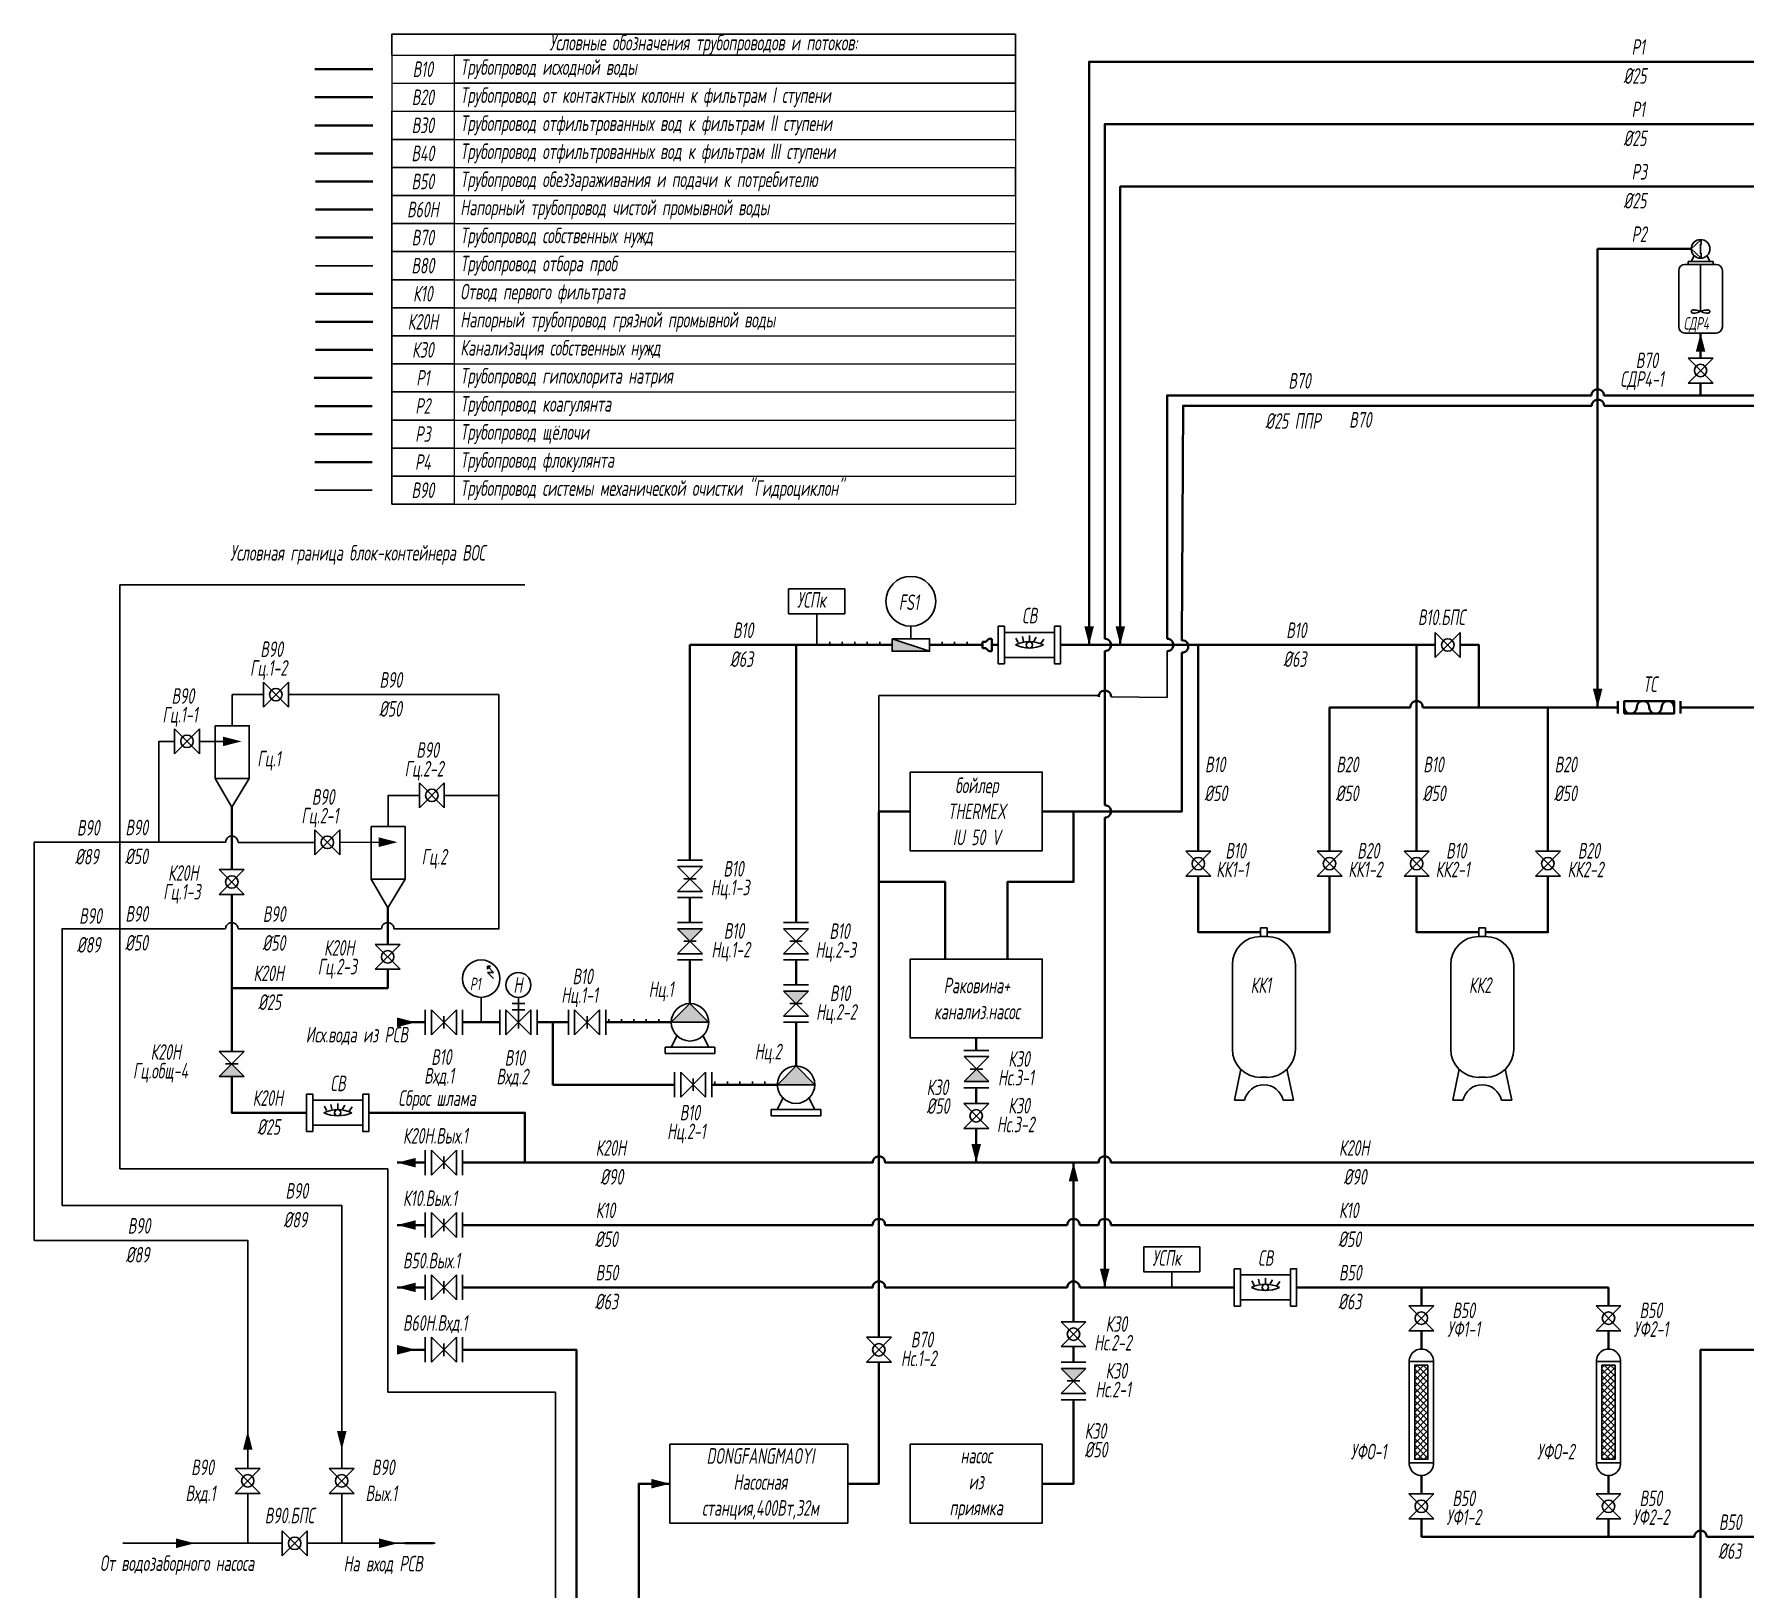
# Model space of a CAD drawing. Header units: millimetres. Extents: x 219597 to 275493, y -897 to 38388.
# Drawn here: x 219597 to 247018, y 13464 to 38388 of the extents above; entities that cross this region are included whole.
import ezdxf

# ---------------------------------------------------------------- set-up
doc = ezdxf.new("R2010")
doc.units = ezdxf.units.MM
for name, color, linetype in [('1', 7, 'Continuous'), ('2', 7, 'Continuous'), ('В80', 1, 'Continuous')]:
    doc.layers.add(name, color=color, linetype=linetype)
for name, color, linetype, lineweight in [('В10', 66, 'Continuous', 40), ('В30', 136, 'Continuous', 40), ('В40', 142, 'Continuous', 40), ('В50', 180, 'Continuous', 40), ('В60Н', 140, 'Continuous', 40), ('В70', 120, 'Continuous', 40), ('К20Н', 33, 'Continuous', 40), ('К30', 54, 'Continuous', 40)]:
    doc.layers.add(name, color=color, linetype=linetype, lineweight=lineweight)
for name, color, linetype, lineweight, true_color in [('В20', 7, 'Continuous', 40, 0x0a7800), ('К10', 7, 'Continuous', 40, 0xffbe00), ('Р1', 7, 'Continuous', 40, 0x7800a0), ('Р2', 7, 'Continuous', 40, 0x961e1e), ('Р3', 7, 'Continuous', 40, 0xd2a0c8), ('Р4', 6, 'Continuous', 40, 0xff00ff)]:
    doc.layers.add(name, color=color, linetype=linetype, lineweight=lineweight, true_color=true_color)
doc.layers.add('В90', color=7, linetype='Continuous', true_color=0xdc8c00)
doc.layers.add('Надписи', color=7, linetype='Continuous', true_color=0x8c288c)
doc.styles.add('Eskd знаки', font='eskd.shx', dxfattribs={"width": 0.8, "oblique": 10})

# ---------------------------------------------------------------- blocks, each defined once
blk = doc.blocks.new('*T35')
at = {"color": 0, "linetype": 'ByBlock', "lineweight": -2, "transparency": 16777216}
for p, q in [((0, 0), (10000, 0)), ((0, 0), (0, -336)), ((10000, 0), (10000, -1236)), ((1000, -336), (10000, -336)), ((1000, -786), (10000, -786)), ((0, -1236), (0, -7536)), ((0, -1686), (1000, -1686)), ((0, -2136), (1000, -2136)), ((1000, -2136), (1000, -2586)), ((10000, -2136), (10000, -2586)), ((0, -2586), (1000, -2586)), ((0, -3036), (1000, -3036)), ((0, -3486), (1000, -3486)), ((0, -3936), (1000, -3936)), ((0, -4386), (1000, -4386)), ((0, -4836), (1000, -4836)), ((0, -5286), (1000, -5286)), ((0, -5736), (1000, -5736)), ((0, -6186), (1000, -6186)), ((0, -6636), (1000, -6636)), ((0, -7086), (1000, -7086)), ((0, -7536), (1000, -7536))]:
    blk.add_line(p, q, dxfattribs=at)
at = {"color": 7, "linetype": 'ByBlock', "lineweight": 15, "transparency": 16777216}
for p, q in [((0, -336), (1000, -336)), ((0, -336), (0, -1236)), ((1000, -336), (1000, -2136)), ((0, -786), (1000, -786)), ((0, -1236), (10000, -1236)), ((10000, -1236), (10000, -2136)), ((1000, -1686), (10000, -1686)), ((1000, -2136), (10000, -2136)), ((1000, -2586), (10000, -2586)), ((1000, -2586), (1000, -7536)), ((10000, -2586), (10000, -7536)), ((1000, -3036), (10000, -3036)), ((1000, -3486), (10000, -3486)), ((1000, -3936), (10000, -3936)), ((1000, -4386), (10000, -4386)), ((1000, -4836), (10000, -4836)), ((1000, -5286), (10000, -5286)), ((1000, -5736), (10000, -5736)), ((1000, -6186), (10000, -6186)), ((1000, -6636), (10000, -6636)), ((1000, -7086), (10000, -7086)), ((1000, -7536), (10000, -7536))]:
    blk.add_line(p, q, dxfattribs=at)
at = {"color": 0, "transparency": 16777216, "char_height": 250, "style": 'Eskd знаки'}
for s, insert, width, attachment_point in [('Условные обозначения трубопроводов и потоков:', (5000, -168), 9997.8, 5), ('В10', (500, -561), 910, 5), ('Трубопровод исходной воды', (1100, -561), 8800, 4), ('В20', (500, -1011), 910, 5), ('Трубопровод от контактных колонн к фильтрам I ступени', (1100, -1011), 8800, 4), ('В30', (500, -1461), 970, 5), ('Трубопровод отфильтрованных вод к фильтрам II ступени', (1100, -1461), 8800, 4), ('В40', (500, -1911), 970, 5), ('Трубопровод отфильтрованных вод к фильтрам III ступени', (1100, -1911), 8800, 4), ('В50', (500, -2361), 970, 5), ('Трубопровод обеззараживания и подачи к потребителю', (1100, -2361), 8800, 4), ('В60Н', (500, -2811), 970, 5), ('Напорный трубопровод чистой промывной воды', (1100, -2811), 8800, 4), ('В70', (500, -3261), 970, 5), ('Трубопровод собственных нужд', (1100, -3261), 8800, 4), ('Трубопровод отбора проб', (1100, -3711), 8800, 4), ('В80', (500, -3711), 970, 5), ('К10', (500, -4161), 970, 5), ('Отвод первого фильтрата', (1100, -4161), 8800, 4), ('К20Н', (500, -4611), 970, 5), ('Напорный трубопровод грязной промывной воды', (1100, -4611), 8800, 4), ('К30', (500, -5061), 970, 5), ('Канализация собственных нужд', (1100, -5061), 8800, 4), ('Р1', (500, -5511), 970, 5), ('Трубопровод гипохлорита натрия', (1100, -5511), 8800, 4), ('Р2', (500, -5961), 970, 5), ('Трубопровод коагулянта', (1100, -5961), 8800, 4), ('Р3', (500, -6411), 970, 5), ('Трубопровод щёлочи', (1100, -6411), 8800, 4), ('Р4', (500, -6861), 970, 5), ('Трубопровод флокулянта', (1100, -6861), 8800, 4), ('Трубопровод системы механической очистки "Гидроциклон"', (1100, -7311), 8800, 4), ('В90', (500, -7311), 970, 5)]:
    blk.add_mtext(s, dxfattribs=dict(at, insert=insert, width=width, attachment_point=attachment_point))

msp = doc.modelspace()

# ---------------------------------------------------------------- hatches: boundary and pattern name
h = msp.add_hatch(color=256)
h.dxf.hatch_style = 1
h.paths.add_polyline_path([(230309, 24046), (229909, 24046), (230109, 23846)])
h = msp.add_hatch(color=256)
h.dxf.hatch_style = 1
h.paths.add_polyline_path([(232009, 23046), (231609, 23046), (231809, 22846)])
h = msp.add_hatch(color=256)
h.dxf.hatch_style = 1
h.paths.add_polyline_path([(230408, 22546), (230109, 22846), (229810, 22546)])
h = msp.add_hatch(color=256)
h.dxf.hatch_style = 1
h.paths.add_polyline_path([(222564, 21680), (222964, 21680), (222764, 21880)])
h = msp.add_hatch(color=256)
h.dxf.hatch_style = 1
h.paths.add_polyline_path([(232108, 21546), (231809, 21846), (231510, 21546)])
h = msp.add_hatch(color=256)
h.dxf.hatch_style = 1
h.paths.add_polyline_path([(234502, 21596), (234902, 21596), (234702, 21796)])
h = msp.add_hatch(color=256)
h.dxf.hatch_style = 1
h.paths.add_polyline_path([(236457, 16996), (236057, 16996), (236257, 16796)])
at = {"layer": '1'}
h = msp.add_hatch(dxfattribs=at)
h.set_pattern_fill('ANSI37', color=256, scale=22.5, angle=-90, style=0)
h.set_pattern_definition([(315, (197820.47, 36846.265), (50.51394, 50.51394), []), (45, (197820.47, 36846.265), (-50.51394, 50.51394), [])])
h.paths.add_polyline_path([(241727, 15540), (241939, 15540), (241939, 17051), (241727, 17051)])
h = msp.add_hatch(dxfattribs=at)
h.set_pattern_fill('ANSI37', color=256, scale=22.5, angle=-90, style=0)
h.set_pattern_definition([(315, (200820.47, 36846.265), (50.51394, 50.51394), []), (45, (200820.47, 36846.265), (-50.51394, 50.51394), [])])
h.paths.add_polyline_path([(244727, 15540), (244939, 15540), (244939, 17051), (244727, 17051)])
at = {"layer": '2', "ltscale": 0.5}
msp.add_hatch(color=256, dxfattribs=at).paths.add_polyline_path([(233350, 28696), (233350, 28496), (233950, 28496)])

# ---------------------------------------------------------------- linework, layer by layer
at = {"ltscale": 10}
for p, q in [((246159, 34946), (246320, 35096)), ((246159, 34946), (246320, 34797)), ((246309, 34865), (246309, 35027)), ((246320, 35096), (246320, 35015)), ((246320, 34797), (246320, 34877)), ((230109, 22846), (229810, 22546)), ((230109, 22846), (230408, 22546)), ((231809, 21846), (231510, 21546)), ((231809, 21846), (232108, 21546))]:
    msp.add_line(p, q, dxfattribs=at)
for p, q in [((246159, 34746), (246209, 34846)), ((246459, 34746), (246409, 34846)), ((245959, 33696), (245959, 34596)), ((246059, 34696), (246559, 34696)), ((246109, 34696), (246109, 34746)), ((246109, 34746), (246509, 34746)), ((246309, 33946), (246309, 34696)), ((246509, 34746), (246509, 34696)), ((246659, 33696), (246659, 34596)), ((246559, 33596), (246059, 33596)), ((246109, 33196), (246509, 33196)), ((246509, 33196), (246109, 32796)), ((246109, 33196), (246509, 32796)), ((246109, 32796), (246509, 32796)), ((242057, 28396), (242057, 28796)), ((242057, 28796), (242457, 28396)), ((242057, 28396), (242457, 28796)), ((242457, 28396), (242457, 28796)), ((232350, 28596), (232350, 28646)), ((232550, 28596), (232550, 28646)), ((232750, 28596), (232750, 28646)), ((232950, 28596), (232950, 28646)), ((233150, 28646), (233150, 28596)), ((234150, 28596), (234150, 28646)), ((234350, 28596), (234350, 28646)), ((234550, 28646), (234550, 28596)), ((223271, 28000), (223271, 27600)), ((223671, 27600), (223271, 28000)), ((223671, 28000), (223271, 27600)), ((223671, 28000), (223671, 27600)), ((221847, 27250), (221847, 26850)), ((222247, 26850), (221847, 27250)), ((222247, 27250), (221847, 26850)), ((222247, 27250), (222247, 26850)), ((225771, 26384), (225771, 25984)), ((226171, 25984), (225771, 26384)), ((226171, 26384), (225771, 25984)), ((226171, 26384), (226171, 25984)), ((224097, 25631), (224097, 25231)), ((224497, 25231), (224097, 25631)), ((224497, 25631), (224097, 25231)), ((224497, 25631), (224497, 25231)), ((238057, 25291), (238457, 25291)), ((238457, 25291), (238057, 24891)), ((238057, 25291), (238457, 24891)), ((240161, 25291), (240561, 25291)), ((240561, 25291), (240161, 24891)), ((240161, 25291), (240561, 24891)), ((241557, 25291), (241957, 25291)), ((241957, 25291), (241557, 24891)), ((241557, 25291), (241957, 24891)), ((243661, 25291), (244061, 25291)), ((244061, 25291), (243661, 24891)), ((243661, 25291), (244061, 24891)), ((222564, 24996), (222964, 24996)), ((222964, 24996), (222564, 24596)), ((222564, 24996), (222964, 24596)), ((230309, 25146), (229909, 25146)), ((230309, 25046), (229909, 25046)), ((229909, 25046), (230309, 24646)), ((230309, 25046), (229909, 24646)), ((230009, 24846), (230209, 24846)), ((238057, 24891), (238457, 24891)), ((240161, 24891), (240561, 24891)), ((241557, 24891), (241957, 24891)), ((243661, 24891), (244061, 24891)), ((222564, 24596), (222964, 24596)), ((230309, 24646), (229909, 24646)), ((230309, 24546), (229909, 24546)), ((230309, 24146), (229909, 24146)), ((232009, 24146), (231609, 24146)), ((230309, 24046), (229909, 24046)), ((229909, 24046), (230309, 23646)), ((230309, 24046), (229909, 23646)), ((232009, 24046), (231609, 24046)), ((231609, 24046), (232009, 23646)), ((232009, 24046), (231609, 23646)), ((225064, 23796), (225464, 23796)), ((225464, 23796), (225064, 23396)), ((225064, 23796), (225464, 23396)), ((230309, 23646), (229909, 23646)), ((230009, 23846), (230209, 23846)), ((232009, 23646), (231609, 23646)), ((231709, 23846), (231909, 23846)), ((225064, 23396), (225464, 23396)), ((226962, 23346), (226862, 23446)), ((226962, 23246), (226862, 23346)), ((226862, 23346), (226962, 23346)), ((230309, 23546), (229909, 23546)), ((232009, 23546), (231609, 23546)), ((232009, 23146), (231609, 23146)), ((232009, 23046), (231609, 23046)), ((231609, 23046), (232009, 22646)), ((232009, 23046), (231609, 22646)), ((226762, 22946), (226762, 22546)), ((227259, 22846), (227459, 22846)), ((227359, 22446), (227359, 22946)), ((231709, 22846), (231909, 22846)), ((225864, 22746), (225864, 22346)), ((225964, 22746), (225964, 22346)), ((225964, 22346), (226364, 22746)), ((225964, 22746), (226364, 22346)), ((226164, 22446), (226164, 22646)), ((226364, 22746), (226364, 22346)), ((226464, 22746), (226464, 22346)), ((227059, 22746), (227059, 22346)), ((227159, 22746), (227159, 22346)), ((227159, 22346), (227559, 22746)), ((227159, 22746), (227559, 22346)), ((227259, 22746), (227459, 22746)), ((227559, 22746), (227559, 22346)), ((227659, 22746), (227659, 22346)), ((228159, 22746), (228159, 22346)), ((228259, 22746), (228259, 22346)), ((228259, 22346), (228659, 22746)), ((228259, 22746), (228659, 22346)), ((228459, 22446), (228459, 22646)), ((228659, 22746), (228659, 22346)), ((228759, 22746), (228759, 22346)), ((228809, 22546), (228809, 22596)), ((229009, 22546), (229009, 22596)), ((229209, 22546), (229209, 22596)), ((229409, 22546), (229409, 22596)), ((229609, 22596), (229609, 22546)), ((229809, 22546), (230409, 22546)), ((232009, 22646), (231609, 22646)), ((232009, 22546), (231609, 22546)), ((229809, 22146), (229909, 22346)), ((230409, 22146), (230309, 22346)), ((222564, 22080), (222964, 22080)), ((222964, 21680), (222564, 22080)), ((222564, 21680), (222964, 22080)), ((229709, 22046), (229709, 22146)), ((229709, 22146), (230509, 22146)), ((229709, 22046), (230509, 22046)), ((230509, 22146), (230509, 22046)), ((234897, 22096), (234497, 22096)), ((234502, 21996), (234902, 21996)), ((234902, 21596), (234502, 21996)), ((234502, 21596), (234902, 21996)), ((222564, 21680), (222964, 21680)), ((222864, 21880), (222664, 21880)), ((229860, 21746), (229860, 21346)), ((229960, 21746), (229960, 21346)), ((229960, 21346), (230360, 21746)), ((229960, 21746), (230360, 21346)), ((230360, 21746), (230360, 21346)), ((230460, 21746), (230460, 21346)), ((234802, 21796), (234602, 21796)), ((230160, 21446), (230160, 21646)), ((230510, 21546), (230510, 21596)), ((230710, 21546), (230710, 21596)), ((230910, 21546), (230910, 21596)), ((231110, 21546), (231110, 21596)), ((231310, 21596), (231310, 21546)), ((231509, 21546), (232109, 21546)), ((234897, 21496), (234497, 21496)), ((234502, 21596), (234902, 21596)), ((231409, 21046), (231409, 21146)), ((231409, 21146), (232209, 21146)), ((231509, 21146), (231609, 21346)), ((232109, 21146), (232009, 21346)), ((232209, 21146), (232209, 21046)), ((234497, 21246), (234897, 21246)), ((234897, 21246), (234497, 20846)), ((234497, 21246), (234897, 20846)), ((231409, 21046), (232209, 21046)), ((234497, 20846), (234897, 20846)), ((225864, 20496), (225864, 20096)), ((225964, 20496), (225964, 20096)), ((225964, 20096), (226364, 20496)), ((225964, 20496), (226364, 20096)), ((226164, 20196), (226164, 20396)), ((226364, 20496), (226364, 20096)), ((226464, 20496), (226464, 20096)), ((225864, 19496), (225864, 19096)), ((225964, 19496), (225964, 19096)), ((225964, 19096), (226364, 19496)), ((225964, 19496), (226364, 19096)), ((226364, 19496), (226364, 19096)), ((226464, 19496), (226464, 19096)), ((226164, 19196), (226164, 19396)), ((225864, 18496), (225864, 18096)), ((225964, 18496), (225964, 18096)), ((225964, 18096), (226364, 18496)), ((225964, 18496), (226364, 18096)), ((226164, 18196), (226164, 18396)), ((226364, 18496), (226364, 18096)), ((226464, 18496), (226464, 18096)), ((241633, 18002), (242033, 18002)), ((242033, 18002), (241633, 17602)), ((241633, 18002), (242033, 17602)), ((244633, 18002), (245033, 18002)), ((245033, 18002), (244633, 17602)), ((244633, 18002), (245033, 17602)), ((236057, 17746), (236457, 17746)), ((236457, 17746), (236057, 17346)), ((236057, 17746), (236457, 17346)), ((241633, 17602), (242033, 17602)), ((244633, 17602), (245033, 17602)), ((225864, 17496), (225864, 17096)), ((225964, 17496), (225964, 17096)), ((225964, 17096), (226364, 17496)), ((225964, 17496), (226364, 17096)), ((226164, 17196), (226164, 17396)), ((226364, 17496), (226364, 17096)), ((226464, 17496), (226464, 17096)), ((232937, 17496), (233337, 17496)), ((233337, 17496), (232937, 17096)), ((232937, 17496), (233337, 17096)), ((236057, 17346), (236457, 17346)), ((232937, 17096), (233337, 17096)), ((236457, 17096), (236057, 17096)), ((236457, 16996), (236057, 16996)), ((236057, 16996), (236457, 16596)), ((236457, 16996), (236057, 16596)), ((236157, 16796), (236357, 16796)), ((236457, 16596), (236057, 16596)), ((236457, 16496), (236057, 16496)), ((222820, 15394), (223220, 15394)), ((223220, 15394), (222820, 14994)), ((222820, 15394), (223220, 14994)), ((224326, 15394), (224726, 15394)), ((224726, 15394), (224326, 14994)), ((224326, 15394), (224726, 14994)), ((222820, 14994), (223220, 14994)), ((224326, 14994), (224726, 14994)), ((241633, 14987), (242033, 14987)), ((242033, 14987), (241633, 14587)), ((241633, 14987), (242033, 14587)), ((244633, 14987), (245033, 14987)), ((245033, 14987), (244633, 14587)), ((244633, 14987), (245033, 14587)), ((241633, 14587), (242033, 14587)), ((244633, 14587), (245033, 14587)), ((223573, 14394), (223573, 13994)), ((223973, 13994), (223573, 14394)), ((223973, 14394), (223573, 13994)), ((223973, 14394), (223973, 13994))]:
    msp.add_line(p, q)
for points in [[(225327, 31302), (225327, 31752)], [(225327, 30852), (225327, 31302)], [(232140, 28596), (232140, 29096)], [(237833, 18296), (237833, 18546)]]:
    msp.add_lwpolyline(points)
for points in [[(232590, 29096), (231690, 29096), (231690, 29496), (232590, 29496)], [(233638, 26559), (235757, 26559), (235757, 25296), (233638, 25296)], [(233638, 23559), (235757, 23559), (235757, 22296), (233638, 22296)], [(238283, 18546), (237383, 18546), (237383, 18946), (238283, 18946)], [(229788, 15781), (232638, 15781), (232638, 14518), (229788, 14518)], [(233638, 15781), (235757, 15781), (235757, 14518), (233638, 14518)]]:
    msp.add_lwpolyline(points, close=True)
for centre, radius in [((246309, 34946), 150), ((246309, 32996), 100), ((242257, 28596), 100), ((223471, 27800), 100), ((222047, 27050), 100), ((225971, 26184), 100), ((224297, 25431), 100), ((238257, 25091), 100), ((240361, 25091), 100), ((241757, 25091), 100), ((243861, 25091), 100), ((222764, 24796), 100), ((225264, 23596), 100), ((226762, 23246), 300), ((227359, 23146), 200), ((230109, 22546), 300), ((231809, 21546), 300), ((234697, 21046), 100), ((241833, 17802), 100), ((244833, 17802), 100), ((236257, 17546), 100), ((233137, 17296), 100), ((223020, 15194), 100), ((224526, 15194), 100), ((241833, 14787), 100), ((244833, 14787), 100), ((223773, 14194), 100)]:
    msp.add_circle(centre, radius)
for centre, start, end in [((246059, 34596), 90, 180), ((246559, 34596), 0, 90), ((246059, 33696), 180, 270), ((246559, 33696), 270, 0)]:
    msp.add_arc(centre, 100, start, end)
at = {"ltscale": 50}
for centre, start, end in [((246179, 33941), 144.6538, 215.3462), ((246440, 33941), 324.6538, 35.3462)]:
    msp.add_arc(centre, 19, start, end, dxfattribs=at)
for points in [[(246309, 33946), (246220, 33966), (246165, 33955), (246163, 33952)], [(246309, 33946), (246220, 33916), (246165, 33927), (246163, 33930)], [(246309, 33946), (246398, 33966), (246453, 33955), (246455, 33952)], [(246309, 33946), (246398, 33916), (246453, 33927), (246455, 33930)]]:
    msp.add_spline(points, degree=3, dxfattribs=at)
at = {"layer": '1'}
for p, q in [((235370, 28633), (235335, 28704)), ((235457, 28653), (235437, 28731)), ((235550, 28746), (235550, 28646)), ((235623, 28651), (235661, 28720)), ((235731, 28622), (235779, 28689)), ((239257, 24061), (239361, 24061)), ((239257, 24061), (239257, 23922)), ((239257, 23922), (239361, 23922)), ((239361, 24061), (239361, 23922)), ((242757, 24061), (242861, 24061)), ((242757, 24061), (242757, 23922)), ((242757, 23922), (242861, 23922)), ((242861, 24061), (242861, 23922)), ((226862, 23446), (226912, 23446)), ((226912, 23446), (226862, 23446)), ((226862, 23446), (226862, 23396)), ((226862, 23396), (226912, 23446)), ((238804, 23469), (238804, 22118)), ((239815, 23469), (239815, 22118)), ((242304, 23469), (242304, 22118)), ((243315, 23469), (243315, 22118)), ((239361, 21665), (239257, 21665)), ((242861, 21665), (242757, 21665)), ((224284, 21133), (224248, 21204)), ((224370, 21153), (224350, 21231)), ((224463, 21247), (224463, 21147)), ((224537, 21152), (224575, 21220)), ((224644, 21122), (224692, 21189)), ((239154, 18333), (239118, 18404)), ((239240, 18353), (239220, 18430)), ((239333, 18446), (239333, 18346)), ((239407, 18351), (239445, 18420)), ((239514, 18322), (239562, 18389))]:
    msp.add_line(p, q, dxfattribs=at)
at = {"layer": '1', "ltscale": 0.166667}
for p, q in [((238939, 21795), (238835, 21296)), ((239679, 21795), (239784, 21296)), ((242439, 21795), (242335, 21296)), ((243179, 21795), (243284, 21296)), ((238835, 21296), (239000, 21296)), ((239784, 21296), (239618, 21296)), ((242335, 21296), (242500, 21296)), ((243284, 21296), (243118, 21296))]:
    msp.add_line(p, q, dxfattribs=at)
at = {"layer": '1'}
for points in [[(235050, 28896), (235150, 28896), (235150, 28296), (235050, 28296)], [(235150, 28796), (235950, 28796), (235950, 28396), (235150, 28396)], [(235950, 28896), (236050, 28896), (236050, 28296), (235950, 28296)], [(223963, 21396), (224063, 21396), (224063, 20796), (223963, 20796)], [(224863, 21396), (224963, 21396), (224963, 20796), (224863, 20796)], [(224063, 21296), (224863, 21296), (224863, 20896), (224063, 20896)], [(238833, 18596), (238933, 18596), (238933, 17996), (238833, 17996)], [(238933, 18496), (239733, 18496), (239733, 18096), (238933, 18096)], [(239733, 18596), (239833, 18596), (239833, 17996), (239733, 17996)], [(242027, 17106), (242027, 15484), (241639, 15484), (241639, 17106)], [(241939, 17051), (241939, 15540), (241727, 15540), (241727, 17051)], [(245027, 17106), (245027, 15484), (244639, 15484), (244639, 17106)], [(244939, 17051), (244939, 15540), (244727, 15540), (244727, 17051)]]:
    msp.add_lwpolyline(points, close=True, dxfattribs=at)
for centre in [(235550, 28596), (224463, 21097), (239333, 18296)]:
    msp.add_circle(centre, 50, dxfattribs=at)
for centre, radius, start, end in [((235550, 28120), 527, 64.7203, 115.2797), ((235550, 29078), 531, 244.9424, 295.0576), ((239257, 23469), 454, 90, 180), ((239361, 23469), 454, 0, 90), ((242757, 23469), 454, 90, 180), ((242861, 23469), 454, 0, 90), ((239257, 22118), 454, 180, 270), ((239361, 22118), 454, 270, 0), ((242757, 22118), 454, 180, 270), ((242861, 22118), 454, 270, 0), ((224463, 20620), 527, 64.7203, 115.2797), ((224463, 21578), 531, 244.9424, 295.0576), ((239333, 17820), 527, 64.7203, 115.2797), ((239333, 18777), 531, 244.9424, 295.0576), ((241833, 17114), 194, 357.6713, 182.3287), ((244833, 17114), 194, 357.6713, 182.3287), ((241833, 15475), 194, 177.5077, 2.4923), ((244833, 15475), 194, 177.5077, 2.4923)]:
    msp.add_arc(centre, radius, start, end, dxfattribs=at)
at = {"layer": '1', "ltscale": 0.166667}
for centre in [(239309, 21229), (242809, 21229)]:
    msp.add_arc(centre, 316, 12.3418, 167.6582, dxfattribs=at)
at = {"layer": '2', "ltscale": 0.5}
for p, q in [((233650, 28904), (233650, 28696)), ((233350, 28696), (233950, 28496))]:
    msp.add_line(p, q, dxfattribs=at)
msp.add_lwpolyline([(233350, 28696), (233950, 28696), (233950, 28496), (233350, 28496)], close=True, dxfattribs=at)
msp.add_circle((233650, 29296), 400, dxfattribs=at)
at = {"layer": 'В10'}
for p, q in [((225027, 37827), (224098, 37827)), ((231809, 28596), (230109, 28596)), ((230109, 25146), (230109, 28596)), ((231809, 24146), (231809, 28596)), ((233350, 28596), (231809, 28596)), ((234800, 28596), (233950, 28596)), ((234800, 28646), (234800, 28546)), ((234800, 28646), (234850, 28646)), ((234800, 28546), (234850, 28546)), ((234850, 28646), (234900, 28696)), ((234850, 28546), (234900, 28496)), ((234900, 28696), (234950, 28696)), ((234950, 28696), (234950, 28496)), ((234950, 28596), (235050, 28596)), ((234900, 28496), (234950, 28496)), ((230109, 24146), (230109, 24546)), ((230109, 22846), (230109, 23546)), ((231809, 23146), (231809, 23546)), ((225414, 22546), (225864, 22546)), ((226464, 22546), (227059, 22546)), ((227659, 22546), (228159, 22546)), ((227909, 22546), (227909, 21546)), ((228759, 22546), (229810, 22546)), ((231809, 21846), (231809, 22546)), ((227909, 21546), (229860, 21546)), ((230460, 21546), (231509, 21546))]:
    msp.add_line(p, q, dxfattribs=at)
at = {"layer": 'В10', "color": 30, "true_color": 0xf26722}
msp.add_line((225540, 14194), (225990, 14194), dxfattribs=at)
at = {"layer": 'В10'}
for points in [[(241757, 25291), (241757, 28596), (236050, 28596)], [(238257, 25291), (238257, 28596)], [(241757, 28596), (242057, 28596)], [(242457, 28596), (242757, 28596), (242757, 27596)], [(239257, 23991), (238257, 23991), (238257, 24891)], [(242757, 23991), (241757, 23991), (241757, 24891)]]:
    msp.add_lwpolyline(points, dxfattribs=at)
msp.add_lwpolyline([(225414, 22546, 154, 0, 0), (225714, 22546, 0, 0, 0)], format="xyseb", dxfattribs=at)
at = {"layer": 'В20', "ltscale": 0.3}
msp.add_line((224098, 37377), (225027, 37377), dxfattribs=at)
at = {"layer": 'В20'}
for p, q in [((244985, 27696), (244985, 27496)), ((245985, 27696), (245985, 27496))]:
    msp.add_line(p, q, dxfattribs=at)
msp.add_lwpolyline([(245085, 27496), (245085, 27696), (245885, 27696), (245885, 27496)], close=True, dxfattribs=at)
for points in [[(241657, 27596), (240361, 27596), (240361, 25291)], [(244985, 27596), (241857, 27596)], [(243861, 25291), (243861, 27596)], [(245985, 27596), (246209, 27596)], [(250209, 27596), (246209, 27596)], [(240361, 24891), (240361, 23991), (239361, 23991)], [(242861, 23991), (243861, 23991), (243861, 24891)]]:
    msp.add_lwpolyline(points, dxfattribs=at)
for centre, start, end in [((241757, 27596), 359.7459, 180.2541), ((245385, 27596), 0, 180), ((245785, 27596), 0, 180), ((245185, 27596), 180, 0), ((245585, 27596), 180, 0)]:
    msp.add_arc(centre, 100, start, end, dxfattribs=at)
at = {"layer": 'В30', "ltscale": 0.3}
msp.add_line((224098, 36927), (225027, 36927), dxfattribs=at)
at = {"layer": 'В40', "ltscale": 0.3}
msp.add_line((224098, 36477), (225027, 36477), dxfattribs=at)
at = {"layer": 'В50'}
for p, q in [((225027, 36027), (224104, 36027)), ((239833, 18296), (244833, 18296)), ((241833, 15279), (241833, 14987)), ((244833, 15279), (244833, 14987)), ((241833, 14587), (241833, 14296)), ((244833, 14587), (244833, 14296)), ((241833, 14296), (246209, 14296))]:
    msp.add_line(p, q, dxfattribs=at)
msp.add_lwpolyline([(225714, 18296, 154, 0, 0), (225414, 18296, 0, 0, 0)], format="xyseb", dxfattribs=at)
for points in [[(225864, 18296), (225414, 18296)], [(233038, 18296), (226464, 18296)], [(236157, 18296), (233238, 18296)], [(238833, 18296), (236357, 18296)], [(241833, 18296), (241833, 18002)], [(244833, 18296), (244833, 18002)], [(241833, 17602), (241833, 17308)], [(244833, 17602), (244833, 17308)], [(247209, 14296), (246409, 14296)]]:
    msp.add_lwpolyline(points, dxfattribs=at)
for centre in [(233138, 18296), (236257, 18296), (246309, 14296)]:
    msp.add_arc(centre, 100, 359.7459, 180.2541, dxfattribs=at)
at = {"layer": 'В60Н'}
msp.add_line((225027, 35577), (224104, 35577), dxfattribs=at)
msp.add_lwpolyline([(225414, 17296, 154, 0, 0), (225714, 17296, 0, 0, 0)], format="xyseb", dxfattribs=at)
for points in [[(225864, 17296), (225414, 17296)], [(235419, 8646), (228288, 8646), (228288, 17296), (226464, 17296)]]:
    msp.add_lwpolyline(points, dxfattribs=at)
at = {"layer": 'В60Н', "color": 152, "true_color": 0x2776bb}
msp.add_lwpolyline([(246309, 12146), (246309, 17296), (271434, 17296), (271434, 13996)], dxfattribs=at)
at = {"layer": 'В70'}
msp.add_line((225027, 35127), (224104, 35127), dxfattribs=at)
for points in [[(246309, 33296, 154, 0, 0), (246309, 33596, 0, 0, 0)], [(229488, 15149, 154, 0, 0), (229788, 15149, 0, 0, 0)]]:
    msp.add_lwpolyline(points, format="xyseb", dxfattribs=at)
for points in [[(246309, 33596), (246309, 33196)], [(246309, 32796), (246309, 32596)], [(244559, 32596), (237757, 32596), (237757, 28696)], [(249359, 32596), (244759, 32596)], [(233138, 17496), (233138, 25928), (233638, 25928)], [(233138, 24796), (234197, 24796), (234197, 23559)], [(232638, 15149), (233138, 15149), (233138, 17096)], [(229788, 15149), (229288, 15149), (229288, 9846)]]:
    msp.add_lwpolyline(points, dxfattribs=at)
at = {"layer": 'В70', "color": 240, "true_color": 0xed1f24}
for points in [[(244564, 32431), (238013, 32431), (237995, 28666)], [(249364, 32431), (244764, 32431)], [(237996, 28473), (237995, 25928), (235757, 25928)], [(236257, 25928), (236257, 24796), (235197, 24796), (235197, 23559)]]:
    msp.add_lwpolyline(points, dxfattribs=at)
at = {"layer": 'В70'}
for centre, start, end in [((244659, 32596), 359.7459, 180.2541), ((237757, 28596), 269.7459, 90.2541), ((236761, 27766), 359.1726, 179.6808)]:
    msp.add_arc(centre, 100, start, end, dxfattribs=at)
at = {"layer": 'В70', "color": 240, "true_color": 0xed1f24}
for centre, start, end in [((244664, 32431), 359.7459, 180.2541), ((237996, 28573), 269.7459, 90.2541)]:
    msp.add_arc(centre, 100, start, end, dxfattribs=at)
at = {"layer": 'В80'}
msp.add_line((225027, 34677), (224104, 34677), dxfattribs=at)
at = {"layer": 'В90'}
for p, q in [((224093, 31077), (225015, 31077)), ((222497, 26456), (222764, 25996)), ((222764, 25996), (223044, 26456)), ((222864, 25431), (224097, 25431)), ((224497, 25431), (225121, 25434)), ((224997, 24840), (225264, 24380)), ((225264, 24380), (225544, 24840)), ((223020, 14194), (221020, 14194)), ((223573, 14194), (223020, 14194)), ((224526, 14194), (223973, 14194))]:
    msp.add_line(p, q, dxfattribs=at)
for points in [[(222771, 27300), (222771, 27800), (223271, 27800)], [(223671, 27800), (227044, 27800), (227044, 26184), (226171, 26184)], [(221847, 27050), (221597, 27050), (221597, 25432)], [(222621, 27050), (222497, 27050), (222247, 27050)], [(225771, 26184), (225271, 26184), (225271, 25684)], [(227044, 26184), (227045, 24046), (225364, 24046)], [(222664, 25432), (219597, 25432), (219597, 19050), (223020, 19050), (223020, 15394)], [(224526, 15394), (224526, 19610), (220045, 19610), (220045, 24046), (222664, 24046)], [(225164, 24046), (222864, 24046)], [(223020, 14994), (223020, 14194)], [(224526, 14994), (224526, 14194)], [(224526, 14194), (226026, 14194)]]:
    msp.add_lwpolyline(points, dxfattribs=at)
for points in [[(222497, 27300), (223044, 27300), (223044, 26456), (222497, 26456)], [(224997, 25684), (225544, 25684), (225544, 24840), (224997, 24840)]]:
    msp.add_lwpolyline(points, close=True, dxfattribs=at)
for points in [[(222621, 27050, 154, 0, 0), (222921, 27050, 0, 0, 0)], [(225121, 25434, 154, 0, 0), (225421, 25434, 0, 0, 0)], [(223020, 15694, 154, 0, 0), (223020, 15994, 0, 0, 0)], [(224527, 15994, 154, 0, 0), (224527, 15694, 0, 0, 0)], [(221870, 14194, 154, 0, 0), (222170, 14194, 0, 0, 0)], [(225126, 14194, 154, 0, 0), (225426, 14194, 0, 0, 0)]]:
    msp.add_lwpolyline(points, format="xyseb", dxfattribs=at)
for centre in [(222764, 25432), (222764, 24046), (225264, 24046)]:
    msp.add_arc(centre, 100, 359.7459, 180.2541, dxfattribs=at)
at = {"layer": 'К10'}
msp.add_line((225027, 34227), (224104, 34227), dxfattribs=at)
msp.add_lwpolyline([(225714, 19296, 154, 0, 0), (225414, 19296, 0, 0, 0)], format="xyseb", dxfattribs=at)
for points in [[(225864, 19296), (225414, 19296)], [(233038, 19296), (226464, 19296)], [(236157, 19296), (233238, 19296)], [(236657, 19296), (236357, 19296)], [(246209, 19296), (236857, 19296)], [(248209, 19296), (246209, 19296)]]:
    msp.add_lwpolyline(points, dxfattribs=at)
for centre in [(233138, 19296), (236257, 19296), (236757, 19296)]:
    msp.add_arc(centre, 100, 359.7459, 180.2541, dxfattribs=at)
at = {"layer": 'К20Н'}
msp.add_line((225027, 33777), (224104, 33777), dxfattribs=at)
for points in [[(222764, 24996), (222764, 25996)], [(222764, 22080), (222764, 24596)], [(225264, 23796), (225264, 24380)], [(222764, 23096), (225264, 23096), (225264, 23396)], [(223963, 21096), (222764, 21096), (222764, 21680)], [(226464, 20296), (227464, 20296), (227464, 21096), (224963, 21096)], [(225864, 20296), (225414, 20296)], [(233038, 20296), (226464, 20296)], [(236657, 20296), (233238, 20296)], [(246209, 20296), (236857, 20296)], [(267309, 20296), (267309, 20296), (246209, 20296)]]:
    msp.add_lwpolyline(points, dxfattribs=at)
msp.add_lwpolyline([(225714, 20296, 154, 0, 0), (225414, 20296, 0, 0, 0)], format="xyseb", dxfattribs=at)
for centre in [(233138, 20296), (236757, 20296)]:
    msp.add_arc(centre, 100, 359.7459, 180.2541, dxfattribs=at)
at = {"layer": 'К30'}
msp.add_line((225027, 33327), (224104, 33327), dxfattribs=at)
for points in [[(234697, 22296), (234697, 22096)], [(234697, 21496), (234697, 21246)], [(234697, 20846), (234697, 20296)], [(236257, 17746), (236257, 20296)], [(236257, 17346), (236257, 17096)], [(235757, 15149), (236257, 15149), (236257, 16496)]]:
    msp.add_lwpolyline(points, dxfattribs=at)
for points in [[(234697, 20596, 154, 0, 0), (234697, 20296, 0, 0, 0)], [(236257, 19996, 154, 0, 0), (236257, 20296, 0, 0, 0)]]:
    msp.add_lwpolyline(points, format="xyseb", dxfattribs=at)
at = {"layer": 'Надписи', "color": 1}
for p, q in [((220969, 29559), (227461, 29559)), ((220969, 20195), (225265, 20195)), ((225265, 20195), (225265, 16614))]:
    msp.add_line(p, q, dxfattribs=at)
at = {"layer": 'Надписи', "color": 4}
for p, q in [((237757, 28496), (237757, 27756)), ((233138, 25928), (233138, 27786)), ((233138, 27786), (236653, 27786)), ((237757, 27756), (236861, 27765))]:
    msp.add_line(p, q, dxfattribs=at)
at = {"layer": 'Надписи', "color": 1}
for points in [[(220969, 29559), (220969, 20195)], [(225265, 16614), (227952, 16614), (227952, 8646)]]:
    msp.add_lwpolyline(points, dxfattribs=at)
at = {"layer": 'Р1'}
msp.add_line((225015, 32877), (224086, 32877), dxfattribs=at)
for points in [[(255709, 34946), (255709, 37946), (236507, 37946), (236507, 28596)], [(253909, 34946), (253409, 34946), (253409, 36946), (236757, 36946), (236757, 28696)], [(236757, 28496), (236757, 26028)], [(236757, 25828), (236757, 18296)]]:
    msp.add_lwpolyline(points, dxfattribs=at)
for points in [[(236507, 28896, 154, 0, 0), (236507, 28596, 0, 0, 0)], [(236757, 18596, 154, 0, 0), (236757, 18296, 0, 0, 0)]]:
    msp.add_lwpolyline(points, format="xyseb", dxfattribs=at)
for centre in [(236757, 28596), (236757, 25928)]:
    msp.add_arc(centre, 100, 269.7459, 90.2541, dxfattribs=at)
at = {"layer": 'Р2'}
msp.add_line((224093, 32427), (225015, 32427), dxfattribs=at)
msp.add_lwpolyline([(246159, 34946), (244659, 34946), (244659, 27596)], dxfattribs=at)
msp.add_lwpolyline([(244659, 27896, 154, 0, 0), (244659, 27596, 0, 0, 0)], format="xyseb", dxfattribs=at)
at = {"layer": 'Р3'}
msp.add_line((225015, 31977), (224093, 31977), dxfattribs=at)
msp.add_lwpolyline([(250909, 34946), (250409, 34946), (250409, 35946), (237007, 35946), (237007, 28596)], dxfattribs=at)
msp.add_lwpolyline([(237007, 28896, 154, 0, 0), (237007, 28596, 0, 0, 0)], format="xyseb", dxfattribs=at)
at = {"layer": 'Р4'}
msp.add_line((224093, 31527), (225015, 31527), dxfattribs=at)

# ---------------------------------------------------------------- block references
msp.add_blockref('*T35', (225327, 38388))

# ---------------------------------------------------------------- texts
at = {"ltscale": 15, "insert": (246037, 33852), "char_height": 200, "width": 850, "attachment_point": 1, "style": 'Eskd знаки'}
msp.add_mtext('СДР4', dxfattribs=at)
at = {"layer": '1', "style": 'Eskd знаки'}
for s, width, insert, char_height, attachment_point in [('УСПк', 2263.46, (231827, 29444), 250, 1), ('СВ', 2263.46, (235675, 29192), 250, 3), ('ТС', 2263.46, (245610, 28092), 250, 3), ('P1', 522.43, (226582, 23260), 200, 1), ('СВ', 2263.46, (224588, 21692), 250, 3), ('УСПк', 2263.46, (237521, 18894), 250, 1), ('СВ', 2263.46, (239458, 18892), 250, 3)]:
    msp.add_mtext_dynamic_manual_height_columns(s, width=width, gutter_width=22.5, heights=[0], dxfattribs=dict(at, insert=insert, char_height=char_height, attachment_point=attachment_point))
at = {"layer": '1', "ltscale": 15, "char_height": 250, "style": 'Eskd знаки'}
for s, insert, width, attachment_point in [('бойлер\\PTHERMEX \\PIU 50 V', (234707, 25928), 2572.66, 5), ('Нц.1', (229447, 23202), 850, 1), ('Раковина+\\Pканализ.насос', (234707, 22928), 2330.68, 5), ('КК1', (239096, 23266), 285.44, 1), ('КК2', (242596, 23266), 285.44, 1), ('Нц.2', (231147, 22202), 850, 1), ('DONGFANGMAOYI Насосная станция,400Вт,32м', (231238, 15143), 285.44, 5), ('насос\\Pиз приямка', (234697, 15149), 285.44, 5), ('УФО-1', (240699, 15789), 285.44, 1), ('УФО-2', (243687, 15789), 285.44, 1)]:
    msp.add_mtext(s, dxfattribs=dict(at, insert=insert, width=width, attachment_point=attachment_point))
at = {"layer": '2', "ltscale": 15, "char_height": 250, "width": 548.04, "attachment_point": 1, "style": 'Eskd знаки'}
for s, insert in [('FS1', (233457, 29406)), ('Н', (227279, 23271))]:
    msp.add_mtext(s, dxfattribs=dict(at, insert=insert))
at = {"layer": 'Надписи', "ltscale": 15, "char_height": 250, "attachment_point": 1, "style": 'Eskd знаки'}
for s, insert, width in [('Р1', (245203, 38307), 850), ('%%C25', (245074, 37844), 850), ('Р1', (245203, 37307), 850), ('%%C25', (245074, 36844), 850), ('Р3', (245203, 36307), 850), ('%%C25', (245074, 35844), 850), ('Р2', (245203, 35307), 850), ('%%C25 ППР', (239332, 32312), 1146.48), ('В10.БПС', (241778, 29165), 850), ('В10', (230798, 28957), 850), ('В10', (239667, 28957), 850), ('%%C63', (230752, 28494), 850), ('%%C63', (239620, 28494), 850), ('В90', (225132, 28161), 850), ('%%C50', (225125, 27697), 850), ('В10', (238365, 26805), 850), ('В20', (240470, 26805), 850), ('В10', (241865, 26805), 850), ('В20', (243970, 26805), 850), ('%%C50', (238355, 26342), 850), ('%%C50', (240459, 26342), 850), ('%%C50', (241855, 26342), 850), ('%%C50', (243959, 26342), 850), ('В90', (220282, 25790), 850), ('В90', (221059, 25795), 850), ('%%C89', (220252, 25327), 850), ('%%C50', (221053, 25332), 850), ('В90', (221059, 24410), 850), ('В90', (223262, 24407), 850), ('В90', (220318, 24376), 850), ('%%C89', (220281, 23913), 850), ('%%C50', (221053, 23946), 850), ('%%C50', (223256, 23944), 850), ('К20Н', (223112, 23457), 850), ('%%C25', (223187, 22994), 850), ('К20Н', (223098, 21457), 850), ('%%C25', (223172, 20994), 850), ('К20Н.Вых.1', (225508, 20851), 850), ('К20Н', (228596, 20657), 850), ('К20Н', (240512, 20657), 850), ('%%C90', (228671, 20194), 850), ('%%C90', (240587, 20194), 850), ('В90', (223625, 19969), 850), ('К10.Вых.1', (225508, 19851), 850), ('%%C89', (223594, 19506), 850), ('К10', (228596, 19657), 850), ('К10', (240512, 19657), 850), ('В90', (221096, 19408), 850), ('%%C50', (228585, 19194), 850), ('%%C50', (240501, 19194), 850), ('%%C89', (221065, 18945), 850), ('В50.Вых.1', (225508, 18851), 850), ('В50', (228596, 18657), 850), ('В50', (240512, 18657), 850), ('%%C63', (228585, 18194), 850), ('%%C63', (240501, 18194), 850), ('В60Н.Вхд.1', (225508, 17851), 850), ('\\pi194.297;В90\\P\\pi102.95913;Вхд.1', (221919, 15536), 850), ('\\pi194.297;В90\\P\\pi91.84802;Вых.1', (224816, 15536), 850), ('В90.БПС', (223293, 14764), 850), ('В50', (246603, 14657), 850), ('%%C63', (246592, 14194), 850)]:
    msp.add_mtext(s, dxfattribs=dict(at, insert=insert, width=width))
at = {"layer": 'Надписи', "ltscale": 15, "char_height": 250, "line_spacing_factor": 0.72, "style": 'Eskd знаки'}
for s, insert, width, attachment_point in [('\\pi194.297;В70\\P\\pi-54.4785;СДР4-1', (245075, 33284), 850, 1), ('\\pi194.297;В70', (239507, 32956), 850, 1), ('\\pi194.297;В70', (240482, 32331), 850, 1), ('Условная граница блок-контейнера ВОС', (222739, 30199), 3965.62, 1), ('\\pi194.297;В90\\P\\pi28.85483;Гц.1-2', (223027, 28653), 850, 1), ('\\pi194.297;В90\\P\\pi47.40357;Гц.1-1', (221604, 27903), 850, 1), ('Гц.1', (223172, 26899), 850, 1), ('\\pi194.297;В90\\P\\pi6.63261;Гц.2-2', (225527, 27037), 850, 1), ('\\pi194.297;В90\\P\\pi25.18135;Гц.2-1', (223853, 26285), 850, 1), ('Гц.2', (225807, 25326), 850, 1), ('\\pi216.51922;В10\\P\\pi69.62579;КК1-1', (238475, 25422), 850, 1), ('\\pi194.297;В20\\P\\pi51.07705;КК1-2', (240610, 25422), 850, 1), ('\\pi216.51922;В10\\P\\pi47.40357;КК2-1', (242013, 25422), 850, 1), ('\\pi194.297;В20\\P\\pi28.85483;КК2-2', (244147, 25422), 850, 1), ('\\pi102.95913;К20Н\\P\\pi25.18135;Гц.1-3', (221639, 25065), 850, 1), ('\\pi216.51922;В10\\P\\pi14.07024;Нц.1-3', (230427, 25133), 850, 1), ('\\pi216.51922;В10\\P\\pi17.74372;Нц.1-2', (230435, 24137), 850, 1), ('\\pi216.51922;В10\\P\\pi-8.15198;Нц.2-3', (232127, 24133), 850, 1), ('\\pi102.95913;К20Н\\P\\pi2.95913;Гц.2-3', (224139, 23865), 850, 1), ('\\pi216.51922;В10\\P\\pi36.29246;Нц.1-1', (228009, 23407), 850, 1), ('\\pi216.51922;В10\\P\\pi-4.4785;Нц.2-2', (232135, 23137), 850, 1), ('\\pt0,2000;Исх.вода из РСВ', (223950, 22473), 1662.59, 1), ('\\pi102.95913;К20Н\\P\\pi-179.89797;Гц.общ-4', (221359, 22195), 850, 1), ('\\pi216.51922;В10\\P\\pi102.95913;Вхд.1', (225744, 22114), 850, 1), ('\\pi216.51922;В10\\P\\pi84.41038;Вхд.2', (226922, 22102), 850, 1), ('\\pi194.297;К30\\P\\pi30.73691;Нс.3-1', (235016, 22084), 850, 1), ('Сброс шлама', (225432, 21456), 2114.15, 1), ('К30^J%%C50', (233902, 21629), 850, 1), ('\\pi216.51922;В10\\P\\pi14.07024;Нц.2-1', (229728, 21223), 850, 1), ('\\pi194.297;К30\\P\\pi12.18816;Нс.3-2', (235016, 21334), 850, 1), ('\\pi194.297;К30\\P\\pi12.18816;Нс.2-2', (236576, 17834), 850, 1), ('В50\\PУФ1-1', (242512, 17778), 850, 5), ('В50\\PУФ2-1', (245512, 17778), 850, 5), ('\\pi194.297;В70\\P\\pi34.41038;Нс.1-2', (233455, 17584), 850, 1), ('\\pi194.297;К30\\P\\pi30.73691;Нс.2-1', (236576, 17084), 850, 1), ('К30^J%%C50', (236435, 16120), 850, 1), ('В50\\PУФ1-2', (242512, 14764), 850, 5), ('В50\\PУФ2-2', (245512, 14764), 850, 5), ('От водозаборного насоса', (220651, 14000), 3184.2, 1), ('На вход РСВ', (224555, 13992), 2114.15, 1)]:
    msp.add_mtext(s, dxfattribs=dict(at, insert=insert, width=width, attachment_point=attachment_point))

doc.saveas('drawing.dxf')
